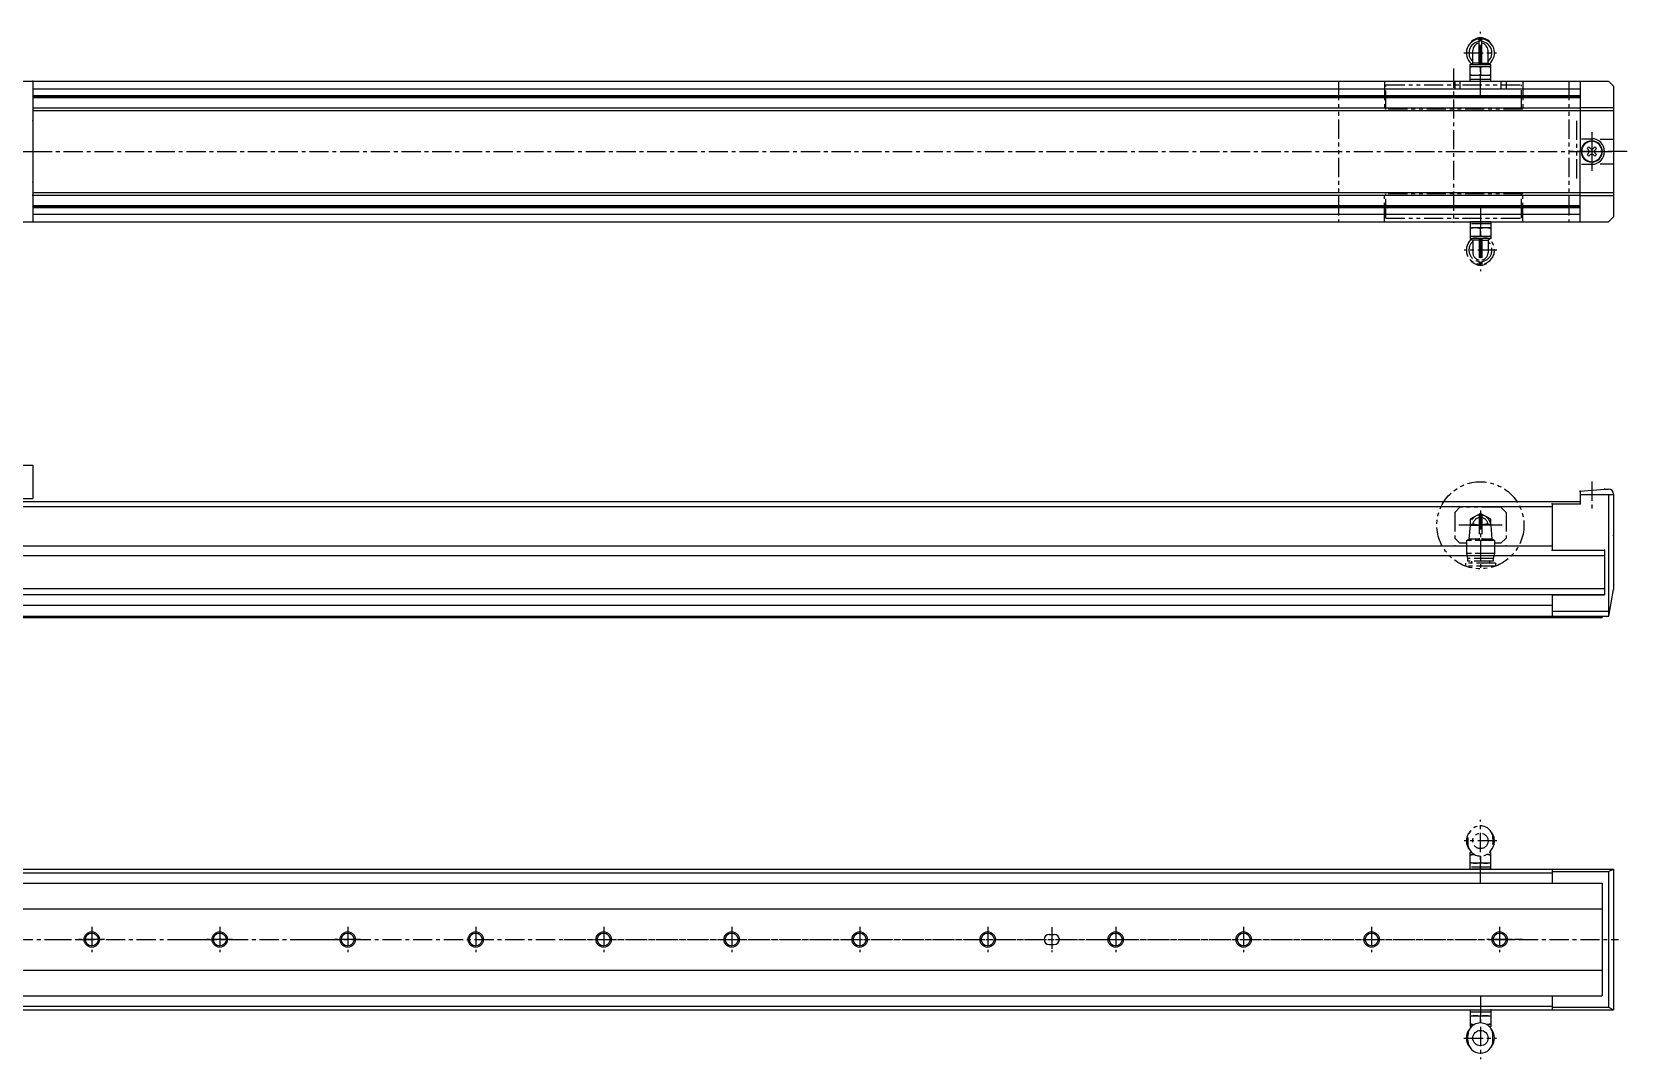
# Model space of a CAD drawing. Extents: x -774 to 310, y 75 to 509.
# Drawn here: x -313 to 310, y 107 to 509 of the extents above; entities that cross this region are included whole.
import ezdxf

# ---------------------------------------------------------------- set-up
doc = ezdxf.new("R2010")
doc.units = 0
for name, pattern in [('CENTER', [12, 7.5, -1.5, 1.5, -1.5]), ('CONTINOUS', [0]), ('PHANTOM', [15, 7.5, -1.5, 1.5, -1.5, 1.5, -1.5])]:
    doc.linetypes.add(name, pattern=pattern)
doc.layers.get('0').update_dxf_attribs({"linetype": 'CONTINUOUS'})
doc.layers.add('CENTER', color=1, linetype='CENTER')

msp = doc.modelspace()

# ---------------------------------------------------------------- linework, layer by layer
at = {"color": 7, "linetype": 'CONTINOUS'}
for p, q in [((252.48, 495.79), (252.48, 505.76)), ((253.48, 495.79), (253.48, 505.76)), ((249.98, 496.36), (249.98, 501.19)), ((255.98, 496.36), (255.98, 501.19)), ((248.98, 495.79), (249.98, 496.36)), ((248.98, 495.79), (256.98, 495.79)), ((248.98, 489.29), (248.98, 495.79)), ((248.98, 494.99), (256.98, 494.99)), ((252.48, 496.36), (249.98, 496.36)), ((252.98, 494.63), (252.98, 491.94)), ((253.48, 496.36), (255.98, 496.36)), ((256.98, 495.79), (255.98, 496.36)), ((256.98, 489.29), (256.98, 495.79)), ((-581.02, 489.29), (291.98, 489.29)), ((-330.52, 489.29), (-312.52, 489.29)), ((-312.52, 489.29), (-312.52, 434.29)), ((-312.52, 486.29), (291.98, 486.29)), ((242.98, 489.29), (242.98, 486.29)), ((244.98, 489.29), (244.98, 486.29)), ((248.98, 491.59), (256.98, 491.59)), ((248.98, 490.09), (256.98, 490.09)), ((248.98, 489.29), (256.98, 489.29)), ((260.98, 489.29), (260.98, 486.29)), ((262.98, 489.29), (262.98, 486.29)), ((291.98, 489.29), (291.98, 461.79)), ((291.98, 489.29), (302.98, 489.29)), ((304.98, 487.29), (302.98, 489.29)), ((304.98, 487.29), (304.98, 436.29)), ((-312.52, 483.69), (291.98, 483.69)), ((-312.52, 483.29), (291.98, 483.29)), ((-312.52, 482.88), (291.98, 482.88)), ((-312.52, 478.79), (291.98, 478.79)), ((-312.52, 477.79), (291.98, 477.79)), ((291.98, 478.99), (304.98, 478.99)), ((291.98, 477.79), (304.98, 477.79)), ((291.98, 434.29), (291.98, 461.79)), ((292.49, 466.79), (296.48, 466.79)), ((295.32, 463.6), (294.67, 462.95)), ((294.67, 462.95), (295.17, 462.45)), ((295.82, 463.1), (295.32, 463.6)), ((297.64, 463.6), (297.15, 463.1)), ((298.29, 462.95), (297.64, 463.6)), ((297.8, 462.45), (298.29, 462.95)), ((299.8, 466.59), (304.98, 466.59)), ((292.49, 456.79), (296.48, 456.79)), ((295.17, 461.12), (294.67, 460.63)), ((294.67, 460.63), (295.32, 459.98)), ((295.32, 459.98), (295.82, 460.47)), ((297.15, 460.47), (297.64, 459.98)), ((297.64, 459.98), (298.29, 460.63)), ((298.29, 460.63), (297.8, 461.12)), ((299.8, 456.98), (304.98, 456.98)), ((-312.81, 444.79), (291.98, 444.79)), ((-312.52, 445.79), (291.98, 445.79)), ((291.98, 445.79), (304.98, 445.79)), ((291.98, 444.59), (304.98, 444.59)), ((-312.52, 440.69), (291.98, 440.69)), ((-312.52, 440.29), (291.98, 440.29)), ((-312.52, 439.88), (291.98, 439.88)), ((-312.52, 437.29), (291.98, 437.29)), ((304.98, 436.29), (302.98, 434.29)), ((-581.02, 434.29), (291.98, 434.29)), ((-330.52, 434.29), (-312.52, 434.29)), ((291.98, 434.29), (302.98, 434.29)), ((-331.02, 339.29), (-312.52, 339.29)), ((-312.52, 339.29), (-312.52, 326.29)), ((-575.02, 325.09), (291.98, 325.09)), ((-402.52, 326.29), (-312.52, 326.29)), ((280.98, 324.09), (291.98, 324.09)), ((280.98, 324.09), (280.98, 306.09)), ((291.98, 329.06), (301.48, 329.89)), ((291.98, 329.01), (291.98, 324.09)), ((291.98, 327.79), (304.98, 327.79)), ((301.48, 329.89), (302.98, 329.89)), ((302.98, 327.79), (302.98, 280.29)), ((304.98, 327.89), (304.98, 290.63)), ((-575.02, 323.09), (280.98, 323.09)), ((-575.02, 307.79), (280.98, 307.79)), ((280.98, 306.09), (301.48, 306.09)), ((301.48, 306.09), (301.48, 291.29)), ((-595.02, 303.96), (301.48, 303.96)), ((-595.02, 291.12), (301.48, 291.12)), ((-595.02, 288.79), (301.48, 288.79)), ((280.98, 288.59), (280.98, 280.29)), ((280.98, 288.59), (301.48, 288.59)), ((301.48, 291.29), (301.48, 288.59)), ((303.16, 280.29), (304.98, 290.63)), ((-575.02, 284.62), (280.98, 284.62)), ((280.98, 282.18), (302.98, 282.18)), ((-575.02, 280.29), (280.98, 280.29)), ((-463.52, 279.79), (-277.93, 279.79)), ((-302.05, 279.79), (300.48, 279.79)), ((280.98, 280.29), (303.16, 280.29)), ((300.48, 280.29), (300.48, 279.79)), ((300.48, 280.29), (302.16, 280.29)), ((-601.02, 181.46), (304.98, 181.46)), ((280.98, 181.46), (280.98, 175.96)), ((302.98, 180.46), (304.98, 181.46)), ((304.98, 181.46), (304.98, 126.46)), ((-591.02, 175.96), (300.48, 175.96)), ((-576.02, 179.96), (280.98, 179.96)), ((280.98, 180.46), (302.98, 180.46)), ((300.48, 175.96), (300.48, 131.96)), ((302.98, 180.46), (302.98, 127.46)), ((-591.02, 165.96), (300.48, 165.96)), ((-591.02, 141.96), (300.48, 141.96)), ((-591.02, 131.96), (300.48, 131.96)), ((280.98, 131.96), (280.98, 126.46)), ((-601.02, 126.46), (304.98, 126.46)), ((-576.02, 127.96), (280.98, 127.96)), ((248.98, 126.46), (256.98, 126.46)), ((248.98, 126.46), (248.98, 119.96)), ((248.98, 125.66), (256.98, 125.66)), ((256.98, 126.46), (256.98, 119.96)), ((280.98, 127.46), (302.98, 127.46)), ((302.98, 127.46), (304.98, 126.46)), ((248.98, 124.16), (256.98, 124.16)), ((248.98, 120.76), (250.63, 120.76)), ((248.98, 119.96), (249.55, 119.96)), ((248.98, 119.96), (249.35, 119.75)), ((252.98, 121.36), (252.98, 123.8)), ((256.98, 120.76), (255.33, 120.76)), ((256.98, 119.96), (256.41, 119.96)), ((256.98, 119.96), (256.61, 119.75)), ((248.08, 114.46), (248.08, 116.46)), ((257.88, 114.46), (257.88, 116.46))]:
    msp.add_line(p, q, dxfattribs=at)
at = {"color": 3, "linetype": 'PHANTOM'}
for p, q in [((197.48, 489.29), (197.48, 434.29)), ((215.48, 489.29), (215.48, 478.29)), ((215.98, 487.79), (268.98, 487.79)), ((215.98, 478.18), (215.98, 487.79)), ((268.98, 478.3), (268.98, 487.79)), ((269.48, 489.29), (269.48, 478.29)), ((287.48, 489.29), (287.48, 434.29)), ((269.48, 478.29), (215.48, 478.29)), ((215.98, 478.79), (268.98, 478.79)), ((290.48, 473.79), (290.48, 449.79)), ((215.48, 434.29), (215.48, 445.29)), ((269.48, 445.29), (215.48, 445.29)), ((215.98, 435.79), (215.98, 445.29)), ((215.98, 444.79), (268.98, 444.79)), ((268.98, 435.79), (268.98, 445.29)), ((269.48, 434.29), (269.48, 445.29)), ((215.98, 435.79), (268.98, 435.79)), ((256.98, 434.29), (248.98, 434.29)), ((248.98, 434.29), (248.98, 427.79)), ((256.98, 433.49), (248.98, 433.49)), ((256.98, 431.99), (248.98, 431.99)), ((252.98, 428.94), (252.98, 431.63)), ((256.98, 434.29), (256.98, 427.79)), ((256.98, 428.59), (248.98, 428.59)), ((248.98, 427.79), (249.98, 427.21)), ((256.98, 427.79), (248.98, 427.79)), ((252.48, 427.21), (249.98, 427.21)), ((249.98, 427.21), (249.98, 422.38)), ((252.48, 427.79), (252.48, 417.81)), ((253.48, 427.79), (253.48, 417.81)), ((253.48, 427.21), (255.98, 427.21)), ((256.98, 427.79), (255.98, 427.21)), ((255.98, 427.21), (255.98, 422.38)), ((244.98, 322.79), (242.98, 320.79)), ((242.98, 320.79), (242.98, 310.79)), ((260.98, 322.79), (244.98, 322.79)), ((252.98, 320.41), (248.98, 318.1)), ((248.98, 318.1), (248.98, 315.79)), ((252.48, 319.76), (252.48, 309.79)), ((256.98, 318.1), (252.98, 320.41)), ((253.48, 319.76), (253.48, 309.79)), ((256.98, 315.79), (256.98, 318.1)), ((262.98, 320.79), (260.98, 322.79)), ((262.98, 320.79), (262.98, 310.79)), ((248.98, 315.79), (248.48, 310.36)), ((250.04, 316.4), (248.98, 315.79)), ((248.98, 315.79), (252.48, 315.79)), ((250.04, 316.4), (252.48, 315.89)), ((255.92, 316.4), (253.48, 315.89)), ((255.92, 316.4), (256.98, 315.79)), ((256.98, 315.79), (257.48, 310.36)), ((244.98, 308.79), (242.98, 310.79)), ((247.48, 308.79), (244.98, 308.79)), ((247.48, 309.79), (248.48, 310.36)), ((258.48, 309.79), (247.48, 309.79)), ((247.48, 309.79), (247.48, 304.79)), ((252.48, 310.36), (248.48, 310.36)), ((257.48, 310.36), (253.48, 310.36)), ((258.48, 309.79), (257.48, 310.36)), ((258.48, 309.79), (258.48, 304.79)), ((260.98, 308.79), (258.48, 308.79)), ((260.98, 308.79), (262.98, 310.79)), ((258.88, 300.99), (247.08, 300.99)), ((247.08, 300.99), (247.08, 299.79)), ((258.88, 299.79), (247.08, 299.79)), ((258.48, 304.79), (247.48, 304.79)), ((247.48, 304.79), (247.98, 302.79)), ((247.98, 302.79), (247.98, 301.79)), ((257.98, 302.79), (247.98, 302.79)), ((257.98, 301.79), (247.98, 301.79)), ((249.48, 301.79), (249.48, 300.99)), ((256.48, 301.79), (256.48, 300.99)), ((258.48, 304.79), (257.98, 302.79)), ((257.98, 302.79), (257.98, 301.79)), ((258.88, 300.99), (258.88, 299.79)), ((248.08, 193.46), (248.08, 191.46)), ((257.88, 193.46), (257.88, 191.46)), ((248.98, 187.96), (249.35, 188.17)), ((248.98, 181.46), (248.98, 187.96)), ((248.98, 187.96), (249.55, 187.96)), ((248.98, 187.16), (250.63, 187.16)), ((256.98, 187.16), (255.33, 187.16)), ((256.98, 187.96), (256.41, 187.96)), ((256.98, 187.96), (256.61, 188.17)), ((256.98, 181.46), (256.98, 187.96)), ((256.98, 183.76), (248.98, 183.76)), ((256.98, 182.26), (248.98, 182.26)), ((256.98, 181.46), (248.98, 181.46)), ((252.98, 186.56), (252.98, 184.12))]:
    msp.add_line(p, q, dxfattribs=at)
at = {"color": 7, "linetype": 'CONTINUOUS'}
for p, q in [((84.48, 155.96), (86.48, 155.96)), ((84.48, 151.96), (86.48, 151.96))]:
    msp.add_line(p, q, dxfattribs=at)
at = {"color": 7, "linetype": 'CENTER'}
for p, q in [((85.48, 158.71), (85.48, 148.96)), ((85.48, 157.83), (85.48, 150.27))]:
    msp.add_line(p, q, dxfattribs=at)
at = {"color": 3, "linetype": 'PHANTOM'}
for centre, radius in [((252.98, 315.79), 17), ((252.98, 192.46), 3)]:
    msp.add_circle(centre, radius, dxfattribs=at)
at = {"color": 7, "linetype": 'CONTINOUS'}
for centre, radius in [((-289.52, 153.96), 3), ((-289.52, 153.96), 2.5), ((-239.52, 153.96), 3), ((-239.52, 153.96), 2.5), ((-189.52, 153.96), 3), ((-189.52, 153.96), 2.5), ((-139.52, 153.96), 3), ((-139.52, 153.96), 2.5), ((-89.52, 153.96), 3), ((-89.52, 153.96), 2.5), ((-39.52, 153.96), 3), ((-39.52, 153.96), 2.5), ((10.48, 153.96), 3), ((10.48, 153.96), 2.5), ((60.48, 153.96), 3), ((60.48, 153.96), 2.5), ((110.48, 153.96), 3), ((110.48, 153.96), 2.5), ((160.48, 153.96), 3), ((160.48, 153.96), 2.5), ((210.48, 153.96), 3), ((210.48, 153.96), 2.5), ((260.48, 153.96), 3), ((260.48, 153.96), 2.5), ((252.98, 115.46), 3)]:
    msp.add_circle(centre, radius, dxfattribs=at)
for centre, radius, start, end in [((252.98, 500.29), 5.5, 309.82252, 230.17746), ((252.98, 501.29), 4.9, 32.3231, 147.67682), ((252.98, 500.29), 4.5, 96.37938, 228.18969), ((252.98, 501.19), 3, 99.5941, 180.00003), ((252.98, 500.29), 4.5, 311.81031, 83.62063), ((252.98, 501.19), 3, 0, 80.40593), ((250.98, 489.21), 5.78, 69.74381, 110.25606), ((254.98, 489.21), 5.78, 69.74387, 110.25611), ((250.98, 497.36), 5.78, 249.74386, 290.25611), ((254.98, 497.36), 5.78, 249.74386, 290.25611), ((296.48, 461.79), 4.15, 0, 359.99971), ((296.48, 461.79), 4, 0, 359.99971), ((294.5, 461.79), 0.94, 315.00004, 45.00002), ((296.48, 463.77), 0.94, 225.00005, 315.00004), ((296.48, 461.79), 5, 270, 90), ((298.46, 461.79), 0.94, 135.00005, 225.00009), ((296.48, 459.81), 0.94, 45.00002, 135.00005), ((302.98, 327.89), 2, 0, 90), ((252.98, 115.46), 5.5, 138.8389, 221.16112), ((252.98, 116.46), 4.9, 0, 180.00002), ((250.98, 118.39), 5.78, 69.74389, 110.25614), ((250.98, 126.54), 5.78, 249.74394, 266.70601), ((254.98, 118.39), 5.78, 69.74389, 110.25614), ((254.98, 126.54), 5.78, 273.29405, 290.25612), ((252.98, 115.46), 5.5, 318.83896, 41.16118), ((252.98, 114.46), 4.9, 180.00004, 0)]:
    msp.add_arc(centre, radius, start, end, dxfattribs=at)
at = {"color": 3, "linetype": 'PHANTOM'}
for centre, radius, start, end in [((250.98, 426.21), 5.78, 69.74386, 110.25611), ((254.98, 426.21), 5.78, 69.74386, 110.25611), ((252.98, 423.29), 5.5, 129.82252, 50.17746), ((252.98, 423.29), 4.5, 131.81031, 263.62063), ((250.98, 434.36), 5.78, 249.74387, 290.25611), ((254.98, 434.36), 5.78, 249.74381, 290.25606), ((252.98, 423.29), 4.5, 276.37938, 48.18969), ((252.98, 422.29), 4.9, 212.3231, 327.67682), ((252.98, 422.38), 3, 180, 260.40593), ((252.98, 422.38), 3, 279.5941, 0.00003), ((252.98, 315.79), 4, 0.00015, 180.00014), ((252.98, 315.79), 3, 99.59399, 168.18958), ((252.98, 315.79), 3, 11.81037, 80.40595), ((252.98, 192.46), 5.5, 138.83896, 221.16118), ((252.98, 193.46), 4.9, 0.00004, 180), ((252.98, 192.46), 5.5, 318.8389, 41.16112), ((252.98, 191.46), 4.9, 180.00005, 0.00002), ((250.98, 181.39), 5.78, 93.29405, 110.25612), ((254.98, 181.39), 5.78, 69.74394, 86.70601), ((250.98, 189.54), 5.78, 249.74389, 290.25614), ((254.98, 189.54), 5.78, 249.74389, 290.25614)]:
    msp.add_arc(centre, radius, start, end, dxfattribs=at)
at = {"color": 7, "linetype": 'CONTINUOUS'}
for centre, start, end in [((84.48, 153.96), 90, 270), ((86.48, 153.96), 270, 90)]:
    msp.add_arc(centre, 2, start, end, dxfattribs=at)
at = {"color": 7, "linetype": 'CONTINOUS'}
for p in [(-312.52, 489.29), (252.98, 489.29), (252.98, 489.29), (256.98, 489.29), (-312.52, 473.79), (291.98, 461.79), (296.48, 461.79), (296.48, 461.79), (296.48, 461.79), (304.98, 461.79), (304.98, 461.79), (-312.52, 449.79), (-312.52, 434.29), (248.98, 434.29), (252.98, 434.29), (252.98, 434.29), (252.98, 434.29), (291.98, 434.29), (280.98, 324.09), (291.98, 329.06), (291.98, 329.01), (291.98, 324.09), (301.48, 329.89), (252.98, 315.79), (252.98, 315.79), (304.98, 311.79), (304.98, 311.79), (242.98, 307.79), (262.98, 307.79), (280.98, 306.09), (301.48, 306.09), (252.98, 299.79), (301.48, 291.29), (248.98, 181.46), (252.98, 181.46), (252.98, 181.46), (252.98, 126.46), (252.98, 126.46), (252.98, 126.46), (256.98, 126.46)]:
    msp.add_point(p, dxfattribs=at)
at = {"layer": 'CENTER', "color": 1, "linetype": 'CENTER'}
for p, q in [((252.98, 483.93), (252.98, 508.51)), ((246.53, 500.29), (259.31, 500.29)), ((242.48, 494.17), (242.48, 433.95)), ((296.48, 469.33), (296.48, 454.25)), ((296.48, 469.33), (296.48, 454.25)), ((296.48, 467.79), (296.48, 455.79)), ((-656.04, 461.79), (-312.52, 461.79)), ((-312.52, 461.79), (304.25, 461.79)), ((310.27, 461.79), (287.14, 461.79)), ((288.94, 461.79), (304.02, 461.79)), ((288.94, 461.79), (304.02, 461.79)), ((290.48, 461.79), (302.48, 461.79)), ((296.48, 466.79), (296.48, 456.79)), ((252.98, 439.65), (252.98, 415.06)), ((259.44, 423.29), (246.65, 423.29)), ((296.48, 332.83), (296.48, 321.17)), ((252.98, 321.61), (252.98, 297.8)), ((261.48, 315.79), (244.48, 315.79)), ((258.65, 315.79), (247.89, 315.79)), ((252.98, 176.1), (252.98, 200.69)), ((259.44, 192.46), (246.65, 192.46)), ((-289.52, 158.96), (-289.52, 148.96)), ((-239.52, 158.96), (-239.52, 148.96)), ((-189.52, 158.96), (-189.52, 148.96)), ((-139.52, 158.96), (-139.52, 148.96)), ((-89.52, 158.96), (-89.52, 148.96)), ((-39.52, 158.96), (-39.52, 148.96)), ((10.48, 158.96), (10.48, 148.96)), ((60.48, 158.96), (60.48, 148.96)), ((110.48, 158.96), (110.48, 148.96)), ((160.48, 158.96), (160.48, 148.96)), ((210.48, 158.96), (210.48, 148.96)), ((260.48, 158.96), (260.48, 148.96)), ((-655.99, 153.96), (306.87, 153.96)), ((-305.08, 153.96), (-296.2, 153.96)), ((-284.52, 153.96), (-294.52, 153.96)), ((-255.08, 153.96), (-246.2, 153.96)), ((-234.52, 153.96), (-244.52, 153.96)), ((-205.08, 153.96), (-196.2, 153.96)), ((-184.52, 153.96), (-194.52, 153.96)), ((-105.08, 153.96), (253.8, 153.96)), ((265.48, 153.96), (255.48, 153.96)), ((257.42, 153.96), (266.3, 153.96)), ((269.42, 153.96), (266.3, 153.96)), ((269.42, 153.96), (266.3, 153.96)), ((252.98, 131.82), (252.98, 107.24)), ((246.53, 115.46), (259.31, 115.46))]:
    msp.add_line(p, q, dxfattribs=at)

doc.saveas('drawing.dxf')
